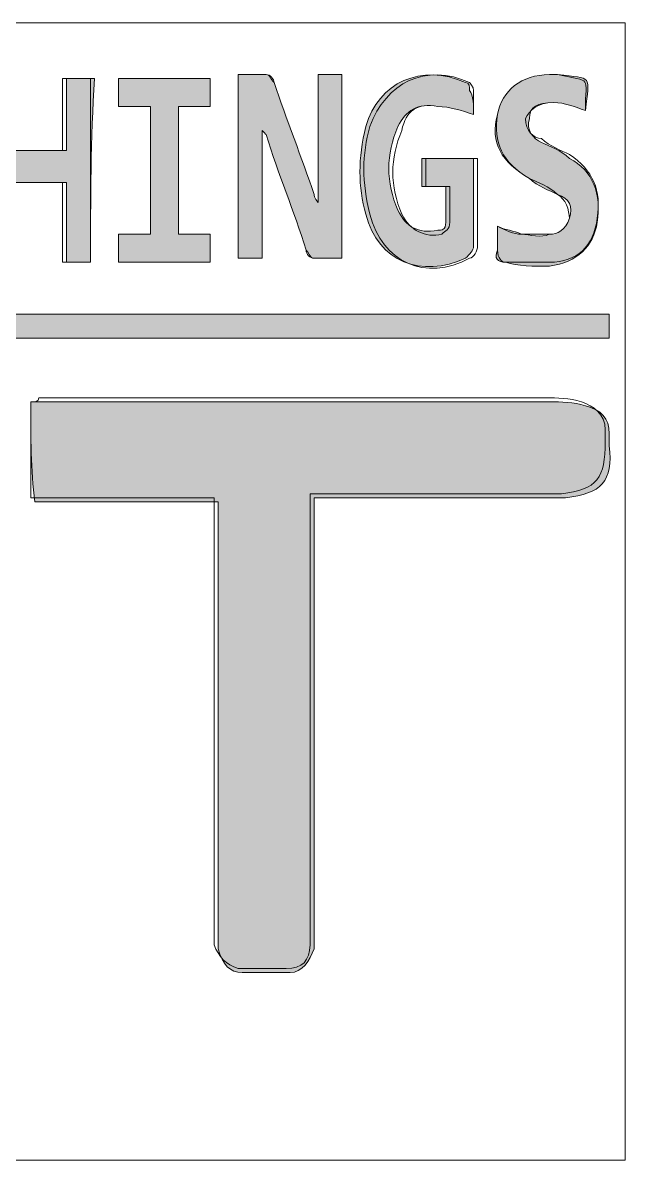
# Model space of a CAD drawing. Header units: inches. Extents: x 0.001 to 0.854, y 0 to 0.396.
# Drawn here: x 0.6444 to 0.8542, y 0 to 0.3958 of the extents above; entities that cross this region are included whole.
import ezdxf

# ---------------------------------------------------------------- set-up
doc = ezdxf.new("R2010")
doc.units = ezdxf.units.IN
doc.header["$MEASUREMENT"] = 0
doc.layers.add('Layer 1', color=7, linetype='Continuous')

# ---------------------------------------------------------------- blocks, each defined once
blk = doc.blocks.new('block 3')
at = {"layer": 'Layer 1'}
h = blk.add_hatch(color=7, dxfattribs=at)
h.dxf.hatch_style = 2
edge = h.paths.add_edge_path()
edge.add_spline(control_points=[(0.80139, 0.36389), (0.79722, 0.36528), (0.79306, 0.36667), (0.78889, 0.36667), (0.78194, 0.36806), (0.77778, 0.36528), (0.775, 0.35972), (0.77083, 0.35), (0.77083, 0.34028), (0.775, 0.33056), (0.77778, 0.325), (0.78194, 0.32222), (0.78889, 0.32361), (0.79028, 0.32361), (0.79167, 0.32361), (0.79167, 0.32639), (0.79167, 0.33056), (0.79167, 0.33472), (0.79167, 0.3375), (0.79167, 0.3375), (0.79167, 0.33889), (0.79167, 0.33889), (0.78889, 0.33889), (0.78611, 0.33889), (0.78333, 0.33889), (0.78333, 0.34167), (0.78333, 0.34444), (0.78333, 0.34861), (0.78889, 0.34861), (0.79444, 0.34861), (0.80139, 0.34861), (0.80139, 0.34583), (0.80139, 0.34306), (0.80139, 0.34028), (0.80139, 0.33333), (0.80139, 0.325), (0.80139, 0.31806), (0.80139, 0.31667), (0.8, 0.31528), (0.79861, 0.31389), (0.78333, 0.30694), (0.76806, 0.3125), (0.76389, 0.32917), (0.76111, 0.33889), (0.76111, 0.34861), (0.76389, 0.35972), (0.76806, 0.375), (0.78333, 0.38194), (0.79861, 0.375), (0.8, 0.375), (0.8, 0.37361), (0.8, 0.37222), (0.80139, 0.37083), (0.80139, 0.36667), (0.80139, 0.36389)], knot_values=[0, 0, 0, 0, 1, 1, 1, 2, 2, 2, 3, 3, 3, 4, 4, 4, 5, 5, 5, 6, 6, 6, 7, 7, 7, 8, 8, 8, 9, 9, 9, 10, 10, 10, 11, 11, 11, 12, 12, 12, 13, 13, 13, 14, 14, 14, 15, 15, 15, 16, 16, 16, 17, 17, 17, 18, 18, 18, 18], degree=3, periodic=1)
h = blk.add_hatch(color=7, dxfattribs=at)
h.dxf.hatch_style = 2
edge = h.paths.add_edge_path()
edge.add_spline(control_points=[(0.66806, 0.3125), (0.66528, 0.3125), (0.6625, 0.3125), (0.65972, 0.3125), (0.65972, 0.32222), (0.65972, 0.33056), (0.65972, 0.34028), (0.65417, 0.34028), (0.64861, 0.34028), (0.64167, 0.34028), (0.64167, 0.33056), (0.64167, 0.32222), (0.64167, 0.3125), (0.63889, 0.3125), (0.63472, 0.3125), (0.63194, 0.3125), (0.63194, 0.33333), (0.63194, 0.35417), (0.63194, 0.37639), (0.63472, 0.37639), (0.6375, 0.37639), (0.64167, 0.37639), (0.64167, 0.36806), (0.64167, 0.35972), (0.64167, 0.35139), (0.64722, 0.35139), (0.65278, 0.35139), (0.65972, 0.35139), (0.65972, 0.35972), (0.65972, 0.36806), (0.65972, 0.37639), (0.6625, 0.37639), (0.66528, 0.37639), (0.66944, 0.37639), (0.66806, 0.35556), (0.66806, 0.33472), (0.66806, 0.3125)], knot_values=[0, 0, 0, 0, 1, 1, 1, 2, 2, 2, 3, 3, 3, 4, 4, 4, 5, 5, 5, 6, 6, 6, 7, 7, 7, 8, 8, 8, 9, 9, 9, 10, 10, 10, 11, 11, 11, 12, 12, 12, 12], degree=3, periodic=1)
h = blk.add_hatch(color=7, dxfattribs=at)
h.dxf.hatch_style = 2
edge = h.paths.add_edge_path()
edge.add_spline(control_points=[(0.70972, 0.32222), (0.70972, 0.31806), (0.70972, 0.31528), (0.70972, 0.3125), (0.69861, 0.3125), (0.68889, 0.3125), (0.67778, 0.3125), (0.67778, 0.31528), (0.67778, 0.31806), (0.67778, 0.32222), (0.68056, 0.32222), (0.68472, 0.32222), (0.68889, 0.32222), (0.68889, 0.3375), (0.68889, 0.35139), (0.68889, 0.36667), (0.68611, 0.36667), (0.68194, 0.36667), (0.67778, 0.36667), (0.67778, 0.36944), (0.67778, 0.37361), (0.67778, 0.37639), (0.68889, 0.37639), (0.69861, 0.37639), (0.70972, 0.37639), (0.70972, 0.37361), (0.70972, 0.37083), (0.70972, 0.36667), (0.70694, 0.36667), (0.70278, 0.36667), (0.69861, 0.36667), (0.69861, 0.35139), (0.69861, 0.3375), (0.69861, 0.32222), (0.70278, 0.32222), (0.70556, 0.32222), (0.70972, 0.32222)], knot_values=[0, 0, 0, 0, 1, 1, 1, 2, 2, 2, 3, 3, 3, 4, 4, 4, 5, 5, 5, 6, 6, 6, 7, 7, 7, 8, 8, 8, 9, 9, 9, 10, 10, 10, 11, 11, 11, 12, 12, 12, 12], degree=3, periodic=1)
h = blk.add_hatch(color=7, dxfattribs=at)
h.dxf.hatch_style = 2
edge = h.paths.add_edge_path()
edge.add_spline(control_points=[(0.72778, 0.35833), (0.72778, 0.35), (0.72778, 0.34306), (0.72778, 0.33611), (0.72778, 0.32917), (0.72778, 0.32083), (0.72778, 0.31389), (0.725, 0.31389), (0.72222, 0.31389), (0.71944, 0.31389), (0.71944, 0.33472), (0.71944, 0.35556), (0.71944, 0.37778), (0.72222, 0.37778), (0.72639, 0.37778), (0.72917, 0.37778), (0.73056, 0.37778), (0.73056, 0.37639), (0.73194, 0.375), (0.73611, 0.3625), (0.74167, 0.34861), (0.74583, 0.33611), (0.74583, 0.33611), (0.74583, 0.33472), (0.74722, 0.33333), (0.74722, 0.34861), (0.74722, 0.36389), (0.74722, 0.37778), (0.75, 0.37778), (0.75278, 0.37778), (0.75556, 0.37778), (0.75556, 0.35694), (0.75556, 0.33611), (0.75556, 0.31389), (0.75278, 0.31389), (0.74861, 0.31389), (0.74583, 0.31389), (0.74444, 0.31389), (0.74444, 0.31528), (0.74306, 0.31667), (0.73889, 0.33056), (0.73333, 0.34306), (0.72917, 0.35694), (0.72917, 0.35694), (0.72917, 0.35694), (0.72778, 0.35833)], knot_values=[0, 0, 0, 0, 1, 1, 1, 2, 2, 2, 3, 3, 3, 4, 4, 4, 5, 5, 5, 6, 6, 6, 7, 7, 7, 8, 8, 8, 9, 9, 9, 10, 10, 10, 11, 11, 11, 12, 12, 12, 13, 13, 13, 14, 14, 14, 15, 15, 15, 15], degree=3, periodic=1)
h = blk.add_hatch(color=7, dxfattribs=at)
h.dxf.hatch_style = 2
edge = h.paths.add_edge_path()
edge.add_spline(control_points=[(0.84028, 0.36528), (0.83611, 0.36667), (0.83333, 0.36806), (0.82917, 0.36806), (0.82361, 0.36806), (0.82083, 0.36667), (0.82083, 0.3625), (0.81944, 0.35833), (0.82222, 0.35556), (0.825, 0.35417), (0.82778, 0.35278), (0.83194, 0.35139), (0.83472, 0.34861), (0.84306, 0.34444), (0.84583, 0.33611), (0.84444, 0.32639), (0.84306, 0.31806), (0.8375, 0.3125), (0.82778, 0.31111), (0.82222, 0.31111), (0.81667, 0.31111), (0.8125, 0.3125), (0.80972, 0.3125), (0.80833, 0.31389), (0.80972, 0.31667), (0.80972, 0.31944), (0.80972, 0.32222), (0.80972, 0.325), (0.8125, 0.32361), (0.81528, 0.32361), (0.81806, 0.32222), (0.82083, 0.32222), (0.825, 0.32083), (0.82778, 0.32222), (0.83056, 0.32222), (0.83333, 0.32361), (0.83472, 0.32778), (0.83611, 0.33194), (0.83472, 0.33472), (0.83056, 0.33611), (0.82778, 0.3375), (0.82361, 0.33889), (0.82083, 0.34167), (0.81111, 0.34722), (0.80694, 0.35417), (0.80972, 0.36389), (0.81111, 0.37222), (0.81806, 0.37778), (0.82778, 0.37778), (0.82917, 0.37778), (0.82917, 0.37778), (0.83056, 0.37778), (0.84306, 0.37639), (0.84167, 0.37778), (0.84028, 0.36528)], knot_values=[0, 0, 0, 0, 1, 1, 1, 2, 2, 2, 3, 3, 3, 4, 4, 4, 5, 5, 5, 6, 6, 6, 7, 7, 7, 8, 8, 8, 9, 9, 9, 10, 10, 10, 11, 11, 11, 12, 12, 12, 13, 13, 13, 14, 14, 14, 15, 15, 15, 16, 16, 16, 17, 17, 17, 18, 18, 18, 18], degree=3, periodic=1)
h = blk.add_hatch(color=7, dxfattribs=at)
h.dxf.hatch_style = 2
edge = h.paths.add_edge_path()
edge.add_spline(control_points=[(0.00972, 0.28611), (0.00972, 0.28889), (0.00972, 0.29167), (0.00972, 0.29444), (0.28889, 0.29444), (0.56944, 0.29444), (0.84861, 0.29444), (0.84861, 0.29167), (0.84861, 0.28889), (0.84861, 0.28611), (0.56944, 0.28611), (0.29028, 0.28611), (0.00972, 0.28611)], knot_values=[0, 0, 0, 0, 1, 1, 1, 2, 2, 2, 3, 3, 3, 4, 4, 4, 4], degree=3, periodic=1)
h = blk.add_hatch(color=7, dxfattribs=at)
h.dxf.hatch_style = 2
edge = h.paths.add_edge_path()
edge.add_spline(control_points=[(0.64722, 0.26389), (0.64861, 0.26389), (0.65, 0.26389), (0.65139, 0.26389), (0.70972, 0.26389), (0.76944, 0.26389), (0.82778, 0.26389), (0.83194, 0.26389), (0.83611, 0.26389), (0.84028, 0.2625), (0.84583, 0.26111), (0.84861, 0.25833), (0.84861, 0.25278), (0.84861, 0.25139), (0.84861, 0.25), (0.84861, 0.24861), (0.85, 0.23611), (0.84583, 0.23194), (0.83333, 0.23056), (0.83194, 0.23056), (0.82917, 0.23056), (0.82778, 0.23056), (0.80278, 0.23056), (0.77778, 0.23056), (0.75139, 0.23056), (0.75, 0.23056), (0.74861, 0.23056), (0.74583, 0.23056), (0.74583, 0.22917), (0.74583, 0.22639), (0.74583, 0.225), (0.74583, 0.17639), (0.74583, 0.12917), (0.74583, 0.08056), (0.74583, 0.07778), (0.74583, 0.07639), (0.74583, 0.07361), (0.74444, 0.06944), (0.74167, 0.06528), (0.7375, 0.06528), (0.73194, 0.06528), (0.72639, 0.06528), (0.72083, 0.06528), (0.71667, 0.06528), (0.71389, 0.06806), (0.7125, 0.07361), (0.7125, 0.07639), (0.7125, 0.07778), (0.7125, 0.08056), (0.7125, 0.12778), (0.7125, 0.17639), (0.7125, 0.22361), (0.7125, 0.225), (0.7125, 0.22639), (0.7125, 0.22917), (0.69028, 0.22917), (0.66944, 0.22917), (0.64861, 0.22917), (0.64722, 0.24028), (0.64722, 0.25139), (0.64722, 0.26389)], knot_values=[0, 0, 0, 0, 1, 1, 1, 2, 2, 2, 3, 3, 3, 4, 4, 4, 5, 5, 5, 6, 6, 6, 7, 7, 7, 8, 8, 8, 9, 9, 9, 10, 10, 10, 11, 11, 11, 12, 12, 12, 13, 13, 13, 14, 14, 14, 15, 15, 15, 16, 16, 16, 17, 17, 17, 18, 18, 18, 19, 19, 19, 20, 20, 20, 20], degree=3, periodic=1)
at = {"layer": 'Layer 1', "lineweight": 0}
for points, knots in [([(0.00139, 0.39583), (0.28611, 0.39583), (0.57083, 0.39583), (0.85417, 0.39583), (0.85417, 0.26389), (0.85417, 0.13194), (0.85417, 0), (0.56944, 0), (0.28472, 0), (0.00139, 0), (0.00139, 0.13194), (0.00139, 0.26389), (0.00139, 0.39583)], [0, 0, 0, 0, 1, 1, 1, 2, 2, 2, 3, 3, 3, 4, 4, 4, 4]), ([(0.80139, 0.36389), (0.79722, 0.36528), (0.79306, 0.36667), (0.78889, 0.36667), (0.78194, 0.36806), (0.77778, 0.36528), (0.775, 0.35972), (0.77083, 0.35), (0.77083, 0.34028), (0.775, 0.33056), (0.77778, 0.325), (0.78194, 0.32222), (0.78889, 0.32361), (0.79028, 0.32361), (0.79167, 0.32361), (0.79167, 0.32639), (0.79167, 0.33056), (0.79167, 0.33472), (0.79167, 0.3375), (0.79167, 0.3375), (0.79167, 0.33889), (0.79167, 0.33889), (0.78889, 0.33889), (0.78611, 0.33889), (0.78333, 0.33889), (0.78333, 0.34167), (0.78333, 0.34444), (0.78333, 0.34861), (0.78889, 0.34861), (0.79444, 0.34861), (0.80139, 0.34861), (0.80139, 0.34583), (0.80139, 0.34306), (0.80139, 0.34028), (0.80139, 0.33333), (0.80139, 0.325), (0.80139, 0.31806), (0.80139, 0.31667), (0.8, 0.31528), (0.79861, 0.31389), (0.78333, 0.30694), (0.76806, 0.3125), (0.76389, 0.32917), (0.76111, 0.33889), (0.76111, 0.34861), (0.76389, 0.35972), (0.76806, 0.375), (0.78333, 0.38194), (0.79861, 0.375), (0.8, 0.375), (0.8, 0.37361), (0.8, 0.37222), (0.80139, 0.37083), (0.80139, 0.36667), (0.80139, 0.36389)], [0, 0, 0, 0, 1, 1, 1, 2, 2, 2, 3, 3, 3, 4, 4, 4, 5, 5, 5, 6, 6, 6, 7, 7, 7, 8, 8, 8, 9, 9, 9, 10, 10, 10, 11, 11, 11, 12, 12, 12, 13, 13, 13, 14, 14, 14, 15, 15, 15, 16, 16, 16, 17, 17, 17, 18, 18, 18, 18]), ([(0.80139, 0.36389), (0.80139, 0.36667), (0.80139, 0.36944), (0.80139, 0.37222), (0.80139, 0.37361), (0.8, 0.375), (0.8, 0.375), (0.78472, 0.38194), (0.77083, 0.375), (0.76528, 0.35972), (0.7625, 0.35), (0.7625, 0.34028), (0.76528, 0.32917), (0.76944, 0.3125), (0.78472, 0.30556), (0.8, 0.31389), (0.80139, 0.31389), (0.80278, 0.31667), (0.80278, 0.31806), (0.80278, 0.325), (0.80278, 0.33333), (0.80278, 0.34028), (0.80278, 0.34306), (0.80278, 0.34583), (0.80278, 0.34861), (0.79583, 0.34861), (0.79028, 0.34861), (0.78472, 0.34861), (0.78472, 0.34583), (0.78472, 0.34306), (0.78472, 0.33889), (0.7875, 0.33889), (0.79028, 0.33889), (0.79306, 0.33889), (0.79306, 0.3375), (0.79306, 0.3375), (0.79306, 0.3375), (0.79306, 0.33333), (0.79306, 0.32917), (0.79306, 0.32639), (0.79306, 0.32361), (0.79167, 0.32361), (0.79028, 0.32222), (0.78472, 0.32083), (0.77917, 0.32361), (0.77639, 0.32917), (0.77222, 0.33889), (0.77222, 0.34861), (0.77639, 0.35833), (0.77778, 0.36528), (0.78194, 0.36806), (0.78889, 0.36667), (0.79306, 0.36667), (0.79722, 0.36528), (0.80139, 0.36389)], [0, 0, 0, 0, 1, 1, 1, 2, 2, 2, 3, 3, 3, 4, 4, 4, 5, 5, 5, 6, 6, 6, 7, 7, 7, 8, 8, 8, 9, 9, 9, 10, 10, 10, 11, 11, 11, 12, 12, 12, 13, 13, 13, 14, 14, 14, 15, 15, 15, 16, 16, 16, 17, 17, 17, 18, 18, 18, 18]), ([(0.66806, 0.3125), (0.66806, 0.33333), (0.66806, 0.35556), (0.66806, 0.37639), (0.66528, 0.37639), (0.6625, 0.37639), (0.65833, 0.37639), (0.65833, 0.36806), (0.65833, 0.35972), (0.65833, 0.35139), (0.65278, 0.35139), (0.64722, 0.35139), (0.64028, 0.35139), (0.64028, 0.35972), (0.64028, 0.36806), (0.64028, 0.37639), (0.6375, 0.37639), (0.63472, 0.37639), (0.63056, 0.37639), (0.63056, 0.35556), (0.63056, 0.33472), (0.63056, 0.3125), (0.63333, 0.3125), (0.63611, 0.3125), (0.64028, 0.3125), (0.64028, 0.32222), (0.64028, 0.33056), (0.64028, 0.34028), (0.64583, 0.34028), (0.65139, 0.34028), (0.65833, 0.34028), (0.65833, 0.33056), (0.65833, 0.32222), (0.65833, 0.3125), (0.66111, 0.3125), (0.66389, 0.3125), (0.66806, 0.3125)], [0, 0, 0, 0, 1, 1, 1, 2, 2, 2, 3, 3, 3, 4, 4, 4, 5, 5, 5, 6, 6, 6, 7, 7, 7, 8, 8, 8, 9, 9, 9, 10, 10, 10, 11, 11, 11, 12, 12, 12, 12]), ([(0.66806, 0.3125), (0.66528, 0.3125), (0.6625, 0.3125), (0.65972, 0.3125), (0.65972, 0.32222), (0.65972, 0.33056), (0.65972, 0.34028), (0.65417, 0.34028), (0.64861, 0.34028), (0.64167, 0.34028), (0.64167, 0.33056), (0.64167, 0.32222), (0.64167, 0.3125), (0.63889, 0.3125), (0.63472, 0.3125), (0.63194, 0.3125), (0.63194, 0.33333), (0.63194, 0.35417), (0.63194, 0.37639), (0.63472, 0.37639), (0.6375, 0.37639), (0.64167, 0.37639), (0.64167, 0.36806), (0.64167, 0.35972), (0.64167, 0.35139), (0.64722, 0.35139), (0.65278, 0.35139), (0.65972, 0.35139), (0.65972, 0.35972), (0.65972, 0.36806), (0.65972, 0.37639), (0.6625, 0.37639), (0.66528, 0.37639), (0.66944, 0.37639), (0.66806, 0.35556), (0.66806, 0.33472), (0.66806, 0.3125)], [0, 0, 0, 0, 1, 1, 1, 2, 2, 2, 3, 3, 3, 4, 4, 4, 5, 5, 5, 6, 6, 6, 7, 7, 7, 8, 8, 8, 9, 9, 9, 10, 10, 10, 11, 11, 11, 12, 12, 12, 12]), ([(0.70972, 0.32222), (0.70556, 0.32222), (0.70278, 0.32222), (0.69861, 0.32222), (0.69861, 0.3375), (0.69861, 0.35139), (0.69861, 0.36667), (0.70278, 0.36667), (0.70556, 0.36667), (0.70972, 0.36667), (0.70972, 0.37083), (0.70972, 0.37361), (0.70972, 0.37639), (0.69861, 0.37639), (0.68889, 0.37639), (0.67778, 0.37639), (0.67778, 0.37361), (0.67778, 0.37083), (0.67778, 0.36667), (0.68194, 0.36667), (0.68472, 0.36667), (0.68889, 0.36667), (0.68889, 0.35139), (0.68889, 0.3375), (0.68889, 0.32222), (0.68472, 0.32222), (0.68194, 0.32222), (0.67778, 0.32222), (0.67778, 0.31944), (0.67778, 0.31667), (0.67778, 0.3125), (0.68889, 0.3125), (0.69861, 0.3125), (0.70972, 0.3125), (0.70972, 0.31667), (0.70972, 0.31944), (0.70972, 0.32222)], [0, 0, 0, 0, 1, 1, 1, 2, 2, 2, 3, 3, 3, 4, 4, 4, 5, 5, 5, 6, 6, 6, 7, 7, 7, 8, 8, 8, 9, 9, 9, 10, 10, 10, 11, 11, 11, 12, 12, 12, 12]), ([(0.70972, 0.32222), (0.70972, 0.31806), (0.70972, 0.31528), (0.70972, 0.3125), (0.69861, 0.3125), (0.68889, 0.3125), (0.67778, 0.3125), (0.67778, 0.31528), (0.67778, 0.31806), (0.67778, 0.32222), (0.68056, 0.32222), (0.68472, 0.32222), (0.68889, 0.32222), (0.68889, 0.3375), (0.68889, 0.35139), (0.68889, 0.36667), (0.68611, 0.36667), (0.68194, 0.36667), (0.67778, 0.36667), (0.67778, 0.36944), (0.67778, 0.37361), (0.67778, 0.37639), (0.68889, 0.37639), (0.69861, 0.37639), (0.70972, 0.37639), (0.70972, 0.37361), (0.70972, 0.37083), (0.70972, 0.36667), (0.70694, 0.36667), (0.70278, 0.36667), (0.69861, 0.36667), (0.69861, 0.35139), (0.69861, 0.3375), (0.69861, 0.32222), (0.70278, 0.32222), (0.70556, 0.32222), (0.70972, 0.32222)], [0, 0, 0, 0, 1, 1, 1, 2, 2, 2, 3, 3, 3, 4, 4, 4, 5, 5, 5, 6, 6, 6, 7, 7, 7, 8, 8, 8, 9, 9, 9, 10, 10, 10, 11, 11, 11, 12, 12, 12, 12]), ([(0.72778, 0.35833), (0.72917, 0.35694), (0.72917, 0.35694), (0.72917, 0.35694), (0.73333, 0.34306), (0.73889, 0.33056), (0.74306, 0.31667), (0.74306, 0.31528), (0.74444, 0.31389), (0.74583, 0.31389), (0.74861, 0.31389), (0.75278, 0.31389), (0.75556, 0.31389), (0.75556, 0.33611), (0.75556, 0.35694), (0.75556, 0.37778), (0.75278, 0.37778), (0.75, 0.37778), (0.74722, 0.37778), (0.74722, 0.3625), (0.74722, 0.34861), (0.74722, 0.33333), (0.74583, 0.33472), (0.74583, 0.33611), (0.74583, 0.33611), (0.74167, 0.34861), (0.73611, 0.3625), (0.73194, 0.375), (0.73194, 0.37639), (0.73056, 0.37778), (0.72917, 0.37778), (0.72639, 0.37778), (0.72222, 0.37778), (0.71944, 0.37778), (0.71944, 0.35556), (0.71944, 0.33472), (0.71944, 0.31389), (0.72222, 0.31389), (0.725, 0.31389), (0.72778, 0.31389), (0.72778, 0.32083), (0.72778, 0.32917), (0.72778, 0.33611), (0.72778, 0.34306), (0.72778, 0.35), (0.72778, 0.35833)], [0, 0, 0, 0, 1, 1, 1, 2, 2, 2, 3, 3, 3, 4, 4, 4, 5, 5, 5, 6, 6, 6, 7, 7, 7, 8, 8, 8, 9, 9, 9, 10, 10, 10, 11, 11, 11, 12, 12, 12, 13, 13, 13, 14, 14, 14, 15, 15, 15, 15]), ([(0.72778, 0.35833), (0.72778, 0.35), (0.72778, 0.34306), (0.72778, 0.33611), (0.72778, 0.32917), (0.72778, 0.32083), (0.72778, 0.31389), (0.725, 0.31389), (0.72222, 0.31389), (0.71944, 0.31389), (0.71944, 0.33472), (0.71944, 0.35556), (0.71944, 0.37778), (0.72222, 0.37778), (0.72639, 0.37778), (0.72917, 0.37778), (0.73056, 0.37778), (0.73056, 0.37639), (0.73194, 0.375), (0.73611, 0.3625), (0.74167, 0.34861), (0.74583, 0.33611), (0.74583, 0.33611), (0.74583, 0.33472), (0.74722, 0.33333), (0.74722, 0.34861), (0.74722, 0.36389), (0.74722, 0.37778), (0.75, 0.37778), (0.75278, 0.37778), (0.75556, 0.37778), (0.75556, 0.35694), (0.75556, 0.33611), (0.75556, 0.31389), (0.75278, 0.31389), (0.74861, 0.31389), (0.74583, 0.31389), (0.74444, 0.31389), (0.74444, 0.31528), (0.74306, 0.31667), (0.73889, 0.33056), (0.73333, 0.34306), (0.72917, 0.35694), (0.72917, 0.35694), (0.72917, 0.35694), (0.72778, 0.35833)], [0, 0, 0, 0, 1, 1, 1, 2, 2, 2, 3, 3, 3, 4, 4, 4, 5, 5, 5, 6, 6, 6, 7, 7, 7, 8, 8, 8, 9, 9, 9, 10, 10, 10, 11, 11, 11, 12, 12, 12, 13, 13, 13, 14, 14, 14, 15, 15, 15, 15]), ([(0.84028, 0.36528), (0.83611, 0.36667), (0.83333, 0.36806), (0.82917, 0.36806), (0.82361, 0.36806), (0.82083, 0.36667), (0.82083, 0.3625), (0.81944, 0.35833), (0.82222, 0.35556), (0.825, 0.35417), (0.82778, 0.35278), (0.83194, 0.35139), (0.83472, 0.34861), (0.84306, 0.34444), (0.84583, 0.33611), (0.84444, 0.32639), (0.84306, 0.31806), (0.8375, 0.3125), (0.82778, 0.31111), (0.82222, 0.31111), (0.81667, 0.31111), (0.8125, 0.3125), (0.80972, 0.3125), (0.80833, 0.31389), (0.80972, 0.31667), (0.80972, 0.31944), (0.80972, 0.32222), (0.80972, 0.325), (0.8125, 0.32361), (0.81528, 0.32361), (0.81806, 0.32222), (0.82083, 0.32222), (0.825, 0.32083), (0.82778, 0.32222), (0.83056, 0.32222), (0.83333, 0.32361), (0.83472, 0.32778), (0.83611, 0.33194), (0.83472, 0.33472), (0.83056, 0.33611), (0.82778, 0.3375), (0.82361, 0.33889), (0.82083, 0.34167), (0.81111, 0.34722), (0.80694, 0.35417), (0.80972, 0.36389), (0.81111, 0.37222), (0.81806, 0.37778), (0.82778, 0.37778), (0.82917, 0.37778), (0.82917, 0.37778), (0.83056, 0.37778), (0.84306, 0.37639), (0.84167, 0.37778), (0.84028, 0.36528)], [0, 0, 0, 0, 1, 1, 1, 2, 2, 2, 3, 3, 3, 4, 4, 4, 5, 5, 5, 6, 6, 6, 7, 7, 7, 8, 8, 8, 9, 9, 9, 10, 10, 10, 11, 11, 11, 12, 12, 12, 13, 13, 13, 14, 14, 14, 15, 15, 15, 16, 16, 16, 17, 17, 17, 18, 18, 18, 18]), ([(0.84028, 0.36528), (0.84028, 0.37778), (0.84306, 0.375), (0.83056, 0.37778), (0.82917, 0.37778), (0.82917, 0.37778), (0.82778, 0.37778), (0.81806, 0.37778), (0.81111, 0.37222), (0.80972, 0.36389), (0.80833, 0.35417), (0.81111, 0.34722), (0.82083, 0.34167), (0.82361, 0.34028), (0.82778, 0.33889), (0.83056, 0.33611), (0.83333, 0.33472), (0.83472, 0.33056), (0.83472, 0.32778), (0.83333, 0.32361), (0.83056, 0.32222), (0.82778, 0.32222), (0.825, 0.32222), (0.82083, 0.32222), (0.81806, 0.32222), (0.81528, 0.32222), (0.8125, 0.32361), (0.80972, 0.325), (0.80972, 0.32222), (0.80972, 0.31944), (0.80972, 0.31667), (0.80972, 0.31389), (0.81111, 0.3125), (0.8125, 0.3125), (0.81806, 0.3125), (0.82222, 0.3125), (0.82778, 0.3125), (0.8375, 0.3125), (0.84306, 0.31806), (0.84444, 0.32778), (0.84583, 0.3375), (0.84306, 0.34444), (0.83472, 0.35), (0.83194, 0.35139), (0.82778, 0.35278), (0.825, 0.35556), (0.82222, 0.35556), (0.81944, 0.35833), (0.81944, 0.3625), (0.82083, 0.36528), (0.82361, 0.36806), (0.82917, 0.36806), (0.83333, 0.36806), (0.83611, 0.36667), (0.84028, 0.36528)], [0, 0, 0, 0, 1, 1, 1, 2, 2, 2, 3, 3, 3, 4, 4, 4, 5, 5, 5, 6, 6, 6, 7, 7, 7, 8, 8, 8, 9, 9, 9, 10, 10, 10, 11, 11, 11, 12, 12, 12, 13, 13, 13, 14, 14, 14, 15, 15, 15, 16, 16, 16, 17, 17, 17, 18, 18, 18, 18]), ([(0.00972, 0.28611), (0.29028, 0.28611), (0.56944, 0.28611), (0.84861, 0.28611), (0.84861, 0.28889), (0.84861, 0.29167), (0.84861, 0.29444), (0.56806, 0.29444), (0.28889, 0.29444), (0.00972, 0.29444), (0.00972, 0.29167), (0.00972, 0.28889), (0.00972, 0.28611)], [0, 0, 0, 0, 1, 1, 1, 2, 2, 2, 3, 3, 3, 4, 4, 4, 4]), ([(0.00972, 0.28611), (0.00972, 0.28889), (0.00972, 0.29167), (0.00972, 0.29444), (0.28889, 0.29444), (0.56944, 0.29444), (0.84861, 0.29444), (0.84861, 0.29167), (0.84861, 0.28889), (0.84861, 0.28611), (0.56944, 0.28611), (0.29028, 0.28611), (0.00972, 0.28611)], [0, 0, 0, 0, 1, 1, 1, 2, 2, 2, 3, 3, 3, 4, 4, 4, 4]), ([(0.64722, 0.26389), (0.64722, 0.25278), (0.64722, 0.24167), (0.64722, 0.23056), (0.66944, 0.23056), (0.69028, 0.23056), (0.71111, 0.23056), (0.71111, 0.22778), (0.71111, 0.22639), (0.71111, 0.225), (0.71111, 0.17778), (0.71111, 0.12917), (0.71111, 0.08194), (0.71111, 0.07917), (0.71111, 0.07778), (0.71111, 0.075), (0.7125, 0.07083), (0.71528, 0.06806), (0.71944, 0.06667), (0.725, 0.06667), (0.73056, 0.06667), (0.73611, 0.06667), (0.74167, 0.06667), (0.74444, 0.06944), (0.74444, 0.075), (0.74444, 0.07778), (0.74444, 0.07917), (0.74444, 0.08194), (0.74444, 0.13056), (0.74444, 0.17778), (0.74444, 0.22639), (0.74444, 0.22778), (0.74444, 0.22917), (0.74444, 0.23194), (0.74722, 0.23194), (0.74861, 0.23194), (0.75, 0.23194), (0.775, 0.23194), (0.8, 0.23194), (0.82639, 0.23194), (0.82778, 0.23194), (0.83056, 0.23194), (0.83194, 0.23194), (0.84444, 0.23333), (0.84722, 0.2375), (0.84722, 0.25), (0.84722, 0.25139), (0.84722, 0.25278), (0.84722, 0.25417), (0.84722, 0.25972), (0.84306, 0.2625), (0.83889, 0.26389), (0.83472, 0.26528), (0.83056, 0.26528), (0.82639, 0.26528), (0.76806, 0.26528), (0.70833, 0.26528), (0.65, 0.26528), (0.65, 0.26389), (0.64861, 0.26389), (0.64722, 0.26389)], [0, 0, 0, 0, 1, 1, 1, 2, 2, 2, 3, 3, 3, 4, 4, 4, 5, 5, 5, 6, 6, 6, 7, 7, 7, 8, 8, 8, 9, 9, 9, 10, 10, 10, 11, 11, 11, 12, 12, 12, 13, 13, 13, 14, 14, 14, 15, 15, 15, 16, 16, 16, 17, 17, 17, 18, 18, 18, 19, 19, 19, 20, 20, 20, 20]), ([(0.64722, 0.26389), (0.64861, 0.26389), (0.65, 0.26389), (0.65139, 0.26389), (0.70972, 0.26389), (0.76944, 0.26389), (0.82778, 0.26389), (0.83194, 0.26389), (0.83611, 0.26389), (0.84028, 0.2625), (0.84583, 0.26111), (0.84861, 0.25833), (0.84861, 0.25278), (0.84861, 0.25139), (0.84861, 0.25), (0.84861, 0.24861), (0.85, 0.23611), (0.84583, 0.23194), (0.83333, 0.23056), (0.83194, 0.23056), (0.82917, 0.23056), (0.82778, 0.23056), (0.80278, 0.23056), (0.77778, 0.23056), (0.75139, 0.23056), (0.75, 0.23056), (0.74861, 0.23056), (0.74583, 0.23056), (0.74583, 0.22917), (0.74583, 0.22639), (0.74583, 0.225), (0.74583, 0.17639), (0.74583, 0.12917), (0.74583, 0.08056), (0.74583, 0.07778), (0.74583, 0.07639), (0.74583, 0.07361), (0.74444, 0.06944), (0.74167, 0.06528), (0.7375, 0.06528), (0.73194, 0.06528), (0.72639, 0.06528), (0.72083, 0.06528), (0.71667, 0.06528), (0.71389, 0.06806), (0.7125, 0.07361), (0.7125, 0.07639), (0.7125, 0.07778), (0.7125, 0.08056), (0.7125, 0.12778), (0.7125, 0.17639), (0.7125, 0.22361), (0.7125, 0.225), (0.7125, 0.22639), (0.7125, 0.22917), (0.69028, 0.22917), (0.66944, 0.22917), (0.64861, 0.22917), (0.64722, 0.24028), (0.64722, 0.25139), (0.64722, 0.26389)], [0, 0, 0, 0, 1, 1, 1, 2, 2, 2, 3, 3, 3, 4, 4, 4, 5, 5, 5, 6, 6, 6, 7, 7, 7, 8, 8, 8, 9, 9, 9, 10, 10, 10, 11, 11, 11, 12, 12, 12, 13, 13, 13, 14, 14, 14, 15, 15, 15, 16, 16, 16, 17, 17, 17, 18, 18, 18, 19, 19, 19, 20, 20, 20, 20])]:
    blk.add_open_spline(points, degree=3, knots=knots, dxfattribs=at)
blk = doc.blocks.new('block 2')
at = {"layer": 'Layer 1'}
blk.add_blockref('block 3', (0, 0), dxfattribs=at)

msp = doc.modelspace()

# ---------------------------------------------------------------- block references
at = {"layer": 'Layer 1'}
msp.add_blockref('block 2', (0, 0), dxfattribs=at)

doc.saveas('drawing.dxf')
